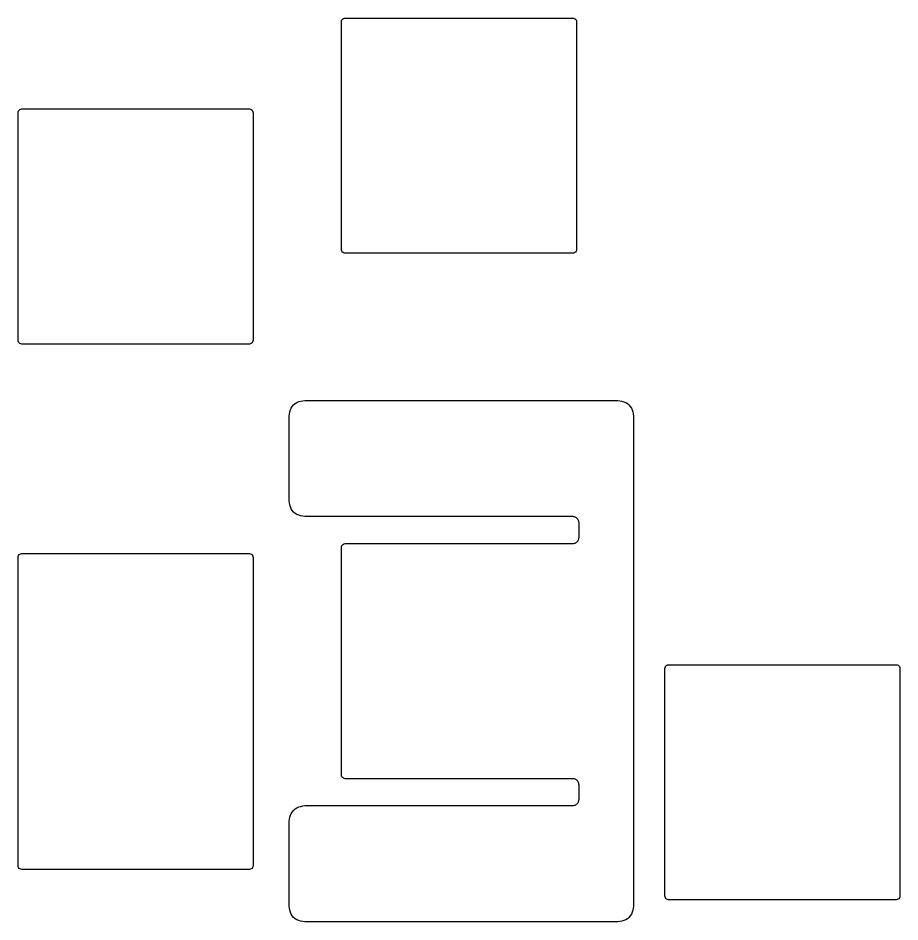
# Model space of a CAD drawing. Extents: x 0 to 594, y 2 to 599.
# Drawn here: x 478.1 to 530, y 244 to 297.3 of the extents above; entities that cross this region are included whole.
import ezdxf

# ---------------------------------------------------------------- set-up
doc = ezdxf.new("R2010")
doc.units = 0
doc.layers.add('cutting', color=7, linetype='CONTINUOUS')

msp = doc.modelspace()

# ---------------------------------------------------------------- linework, layer by layer
at = {"layer": 'cutting', "color": 5}
for points in [[(497.345461, 297.26701), (510.742531, 297.26701)], [(497.120361, 283.64484), (497.120361, 297.04192)], [(510.967641, 297.04192), (510.967641, 283.64484)], [(478.299431, 291.91806), (491.696501, 291.91806)], [(478.074321, 278.29589), (478.074321, 291.69314)], [(491.921611, 291.69314), (491.921611, 278.29589)], [(510.742531, 283.41975), (497.345461, 283.41975)], [(491.696501, 278.0708), (478.299431, 278.0708)], [(494.962571, 274.75335), (513.397131, 274.75335)], [(494.036111, 268.83132), (494.036111, 273.8302)], [(514.321951, 273.82853), (514.321951, 244.95862)], [(510.742531, 267.90472), (494.959131, 267.90472)], [(511.117481, 266.69213), (511.117481, 267.5298)], [(497.345461, 266.3172), (510.742531, 266.3172)], [(478.299431, 265.72977), (491.696501, 265.72977)], [(497.120361, 252.69504), (497.120361, 266.09212)], [(478.074321, 247.34559), (478.074321, 265.50485)], [(491.921611, 265.50485), (491.921611, 247.34559)], [(516.166391, 245.56276), (516.166391, 258.95984)], [(516.391491, 259.18493), (529.788571, 259.18493)], [(530.013671, 258.95984), (530.013671, 245.56276)], [(510.742531, 252.46995), (497.345461, 252.46995)], [(511.117481, 251.25718), (511.117481, 252.09503)], [(494.963501, 250.88243), (510.742531, 250.88243)], [(494.036111, 244.9613), (494.036111, 249.96004)], [(491.696501, 247.1205), (478.299431, 247.1205)], [(529.788571, 245.33767), (516.391491, 245.33767)], [(513.397131, 244.03363), (494.958231, 244.03363)]]:
    msp.add_lwpolyline(points, dxfattribs=at)
for points, knots in [([(497.120361, 297.04192), (497.126594, 297.081311), (497.138887, 297.158998), (497.228389, 297.248488), (497.306073, 297.260778), (497.345461, 297.26701)], [0, 0, 0, 0, 0.117576, 0.231881, 0.349449, 0.349449, 0.349449, 0.349449]), ([(510.742531, 297.26701), (510.781922, 297.260779), (510.859608, 297.248489), (510.949115, 297.158999), (510.961408, 297.081311), (510.967641, 297.04192)], [0, 0, 0, 0, 0.117575, 0.231881, 0.349457, 0.349457, 0.349457, 0.349457]), ([(478.074321, 291.69314), (478.080553, 291.73252), (478.092841, 291.81018), (478.182382, 291.899582), (478.260045, 291.911842), (478.299431, 291.91806)], [0, 0, 0, 0, 0.117534, 0.231784, 0.349343, 0.349343, 0.349343, 0.349343]), ([(491.696501, 291.91806), (491.735888, 291.911843), (491.813553, 291.899584), (491.903093, 291.81018), (491.91538, 291.73252), (491.921611, 291.69314)], [0, 0, 0, 0, 0.117563, 0.231812, 0.349345, 0.349345, 0.349345, 0.349345]), ([(497.345461, 283.41975), (497.306073, 283.425982), (497.228389, 283.438272), (497.138887, 283.527762), (497.126594, 283.605449), (497.120361, 283.64484)], [0, 0, 0, 0, 0.117568, 0.231873, 0.349449, 0.349449, 0.349449, 0.349449]), ([(510.967641, 283.64484), (510.961408, 283.605449), (510.949115, 283.527761), (510.859608, 283.438271), (510.781922, 283.425981), (510.742531, 283.41975)], [0, 0, 0, 0, 0.117576, 0.231883, 0.349457, 0.349457, 0.349457, 0.349457]), ([(478.299431, 278.0708), (478.260042, 278.077033), (478.182357, 278.089325), (478.092851, 278.178813), (478.080555, 278.2565), (478.074321, 278.29589)], [0, 0, 0, 0, 0.117571, 0.231881, 0.349453, 0.349453, 0.349453, 0.349453]), ([(491.921611, 278.29589), (491.915377, 278.2565), (491.903083, 278.178814), (491.813579, 278.089323), (491.735892, 278.077032), (491.696501, 278.0708)], [0, 0, 0, 0, 0.117572, 0.23188, 0.349455, 0.349455, 0.349455, 0.349455]), ([(494.036111, 273.8302), (494.061768, 273.992089), (494.112364, 274.311334), (494.481168, 274.678313), (494.800558, 274.728097), (494.962571, 274.75335)], [0, 0, 0, 0, 0.483134, 0.952737, 1.43617, 1.43617, 1.43617, 1.43617]), ([(513.397131, 274.75335), (513.559052, 274.727809), (513.878277, 274.677457), (514.246059, 274.309672), (514.296411, 273.990449), (514.321951, 273.82853)], [0, 0, 0, 0, 0.483249, 0.952715, 1.43596, 1.43596, 1.43596, 1.43596]), ([(494.959131, 267.90472), (494.797264, 267.930576), (494.478146, 267.981552), (494.111078, 268.350037), (494.06134, 268.669353), (494.036111, 268.83132)], [0, 0, 0, 0, 0.483238, 0.952698, 1.43594, 1.43594, 1.43594, 1.43594]), ([(511.117481, 267.5298), (511.10714, 267.595459), (511.086755, 267.724882), (510.937627, 267.873998), (510.808197, 267.894379), (510.742531, 267.90472)], [0, 0, 0, 0, 0.195944, 0.386239, 0.582204, 0.582204, 0.582204, 0.582204]), ([(497.120361, 266.09212), (497.126594, 266.131511), (497.138886, 266.209196), (497.228391, 266.298681), (497.306073, 266.310969), (497.345461, 266.3172)], [0, 0, 0, 0, 0.117573, 0.231875, 0.349442, 0.349442, 0.349442, 0.349442]), ([(510.742531, 266.3172), (510.808197, 266.327541), (510.937628, 266.347923), (511.086756, 266.497042), (511.10714, 266.626469), (511.117481, 266.69213)], [0, 0, 0, 0, 0.195965, 0.386261, 0.582212, 0.582212, 0.582212, 0.582212]), ([(478.074321, 265.50485), (478.080553, 265.54423), (478.092841, 265.62189), (478.182382, 265.711292), (478.260045, 265.723552), (478.299431, 265.72977)], [0, 0, 0, 0, 0.117534, 0.231784, 0.349343, 0.349343, 0.349343, 0.349343]), ([(491.696501, 265.72977), (491.735888, 265.723553), (491.813553, 265.711294), (491.903093, 265.62189), (491.91538, 265.54423), (491.921611, 265.50485)], [0, 0, 0, 0, 0.117563, 0.231812, 0.349345, 0.349345, 0.349345, 0.349345]), ([(516.166391, 258.95984), (516.172624, 258.999231), (516.184917, 259.076918), (516.27442, 259.166408), (516.352103, 259.178698), (516.391491, 259.18493)], [0, 0, 0, 0, 0.117576, 0.231881, 0.349449, 0.349449, 0.349449, 0.349449]), ([(529.788571, 259.18493), (529.827964, 259.1787), (529.905652, 259.166413), (529.995153, 259.076916), (530.00744, 258.999231), (530.013671, 258.95984)], [0, 0, 0, 0, 0.117581, 0.231881, 0.349455, 0.349455, 0.349455, 0.349455]), ([(497.345461, 252.46995), (497.306073, 252.476182), (497.228389, 252.488472), (497.138887, 252.577962), (497.126594, 252.655649), (497.120361, 252.69504)], [0, 0, 0, 0, 0.117568, 0.231873, 0.349449, 0.349449, 0.349449, 0.349449]), ([(511.117481, 252.09503), (511.10714, 252.160689), (511.086755, 252.290112), (510.937627, 252.439228), (510.808197, 252.459609), (510.742531, 252.46995)], [0, 0, 0, 0, 0.195944, 0.386239, 0.582204, 0.582204, 0.582204, 0.582204]), ([(494.036111, 249.96004), (494.062405, 250.121869), (494.11422, 250.440774), (494.482362, 250.807849), (494.801597, 250.857333), (494.963501, 250.88243)], [0, 0, 0, 0, 0.483472, 0.952743, 1.435654, 1.435654, 1.435654, 1.435654]), ([(510.742531, 250.88243), (510.808195, 250.89277), (510.937611, 250.913149), (511.086734, 251.06219), (511.107134, 251.191562), (511.117481, 251.25718)], [0, 0, 0, 0, 0.195963, 0.386226, 0.582055, 0.582055, 0.582055, 0.582055]), ([(478.299431, 247.1205), (478.260042, 247.126732), (478.182357, 247.139023), (478.092849, 247.22851), (478.080555, 247.306198), (478.074321, 247.34559)], [0, 0, 0, 0, 0.11757, 0.231879, 0.349455, 0.349455, 0.349455, 0.349455]), ([(491.921611, 247.34559), (491.915378, 247.306199), (491.903085, 247.228511), (491.813578, 247.139021), (491.735892, 247.126731), (491.696501, 247.1205)], [0, 0, 0, 0, 0.117576, 0.231883, 0.349457, 0.349457, 0.349457, 0.349457]), ([(516.391491, 245.33767), (516.352103, 245.343902), (516.27442, 245.356192), (516.184917, 245.445682), (516.172624, 245.523369), (516.166391, 245.56276)], [0, 0, 0, 0, 0.117568, 0.231873, 0.349449, 0.349449, 0.349449, 0.349449]), ([(530.013671, 245.56276), (530.00744, 245.523369), (529.995153, 245.445684), (529.905652, 245.356187), (529.827964, 245.3439), (529.788571, 245.33767)], [0, 0, 0, 0, 0.117574, 0.231874, 0.349455, 0.349455, 0.349455, 0.349455]), ([(494.958231, 244.03363), (494.796395, 244.059754), (494.477368, 244.111251), (494.110613, 244.479978), (494.061183, 244.799324), (494.036111, 244.9613)], [0, 0, 0, 0, 0.483311, 0.952752, 1.435928, 1.435928, 1.435928, 1.435928]), ([(514.321951, 244.95862), (514.296409, 244.796689), (514.246051, 244.477439), (513.878302, 244.109568), (513.559056, 244.059185), (513.397131, 244.03363)], [0, 0, 0, 0, 0.483287, 0.952811, 1.436072, 1.436072, 1.436072, 1.436072])]:
    msp.add_open_spline(points, degree=3, knots=knots, dxfattribs=at)

doc.saveas('drawing.dxf')
